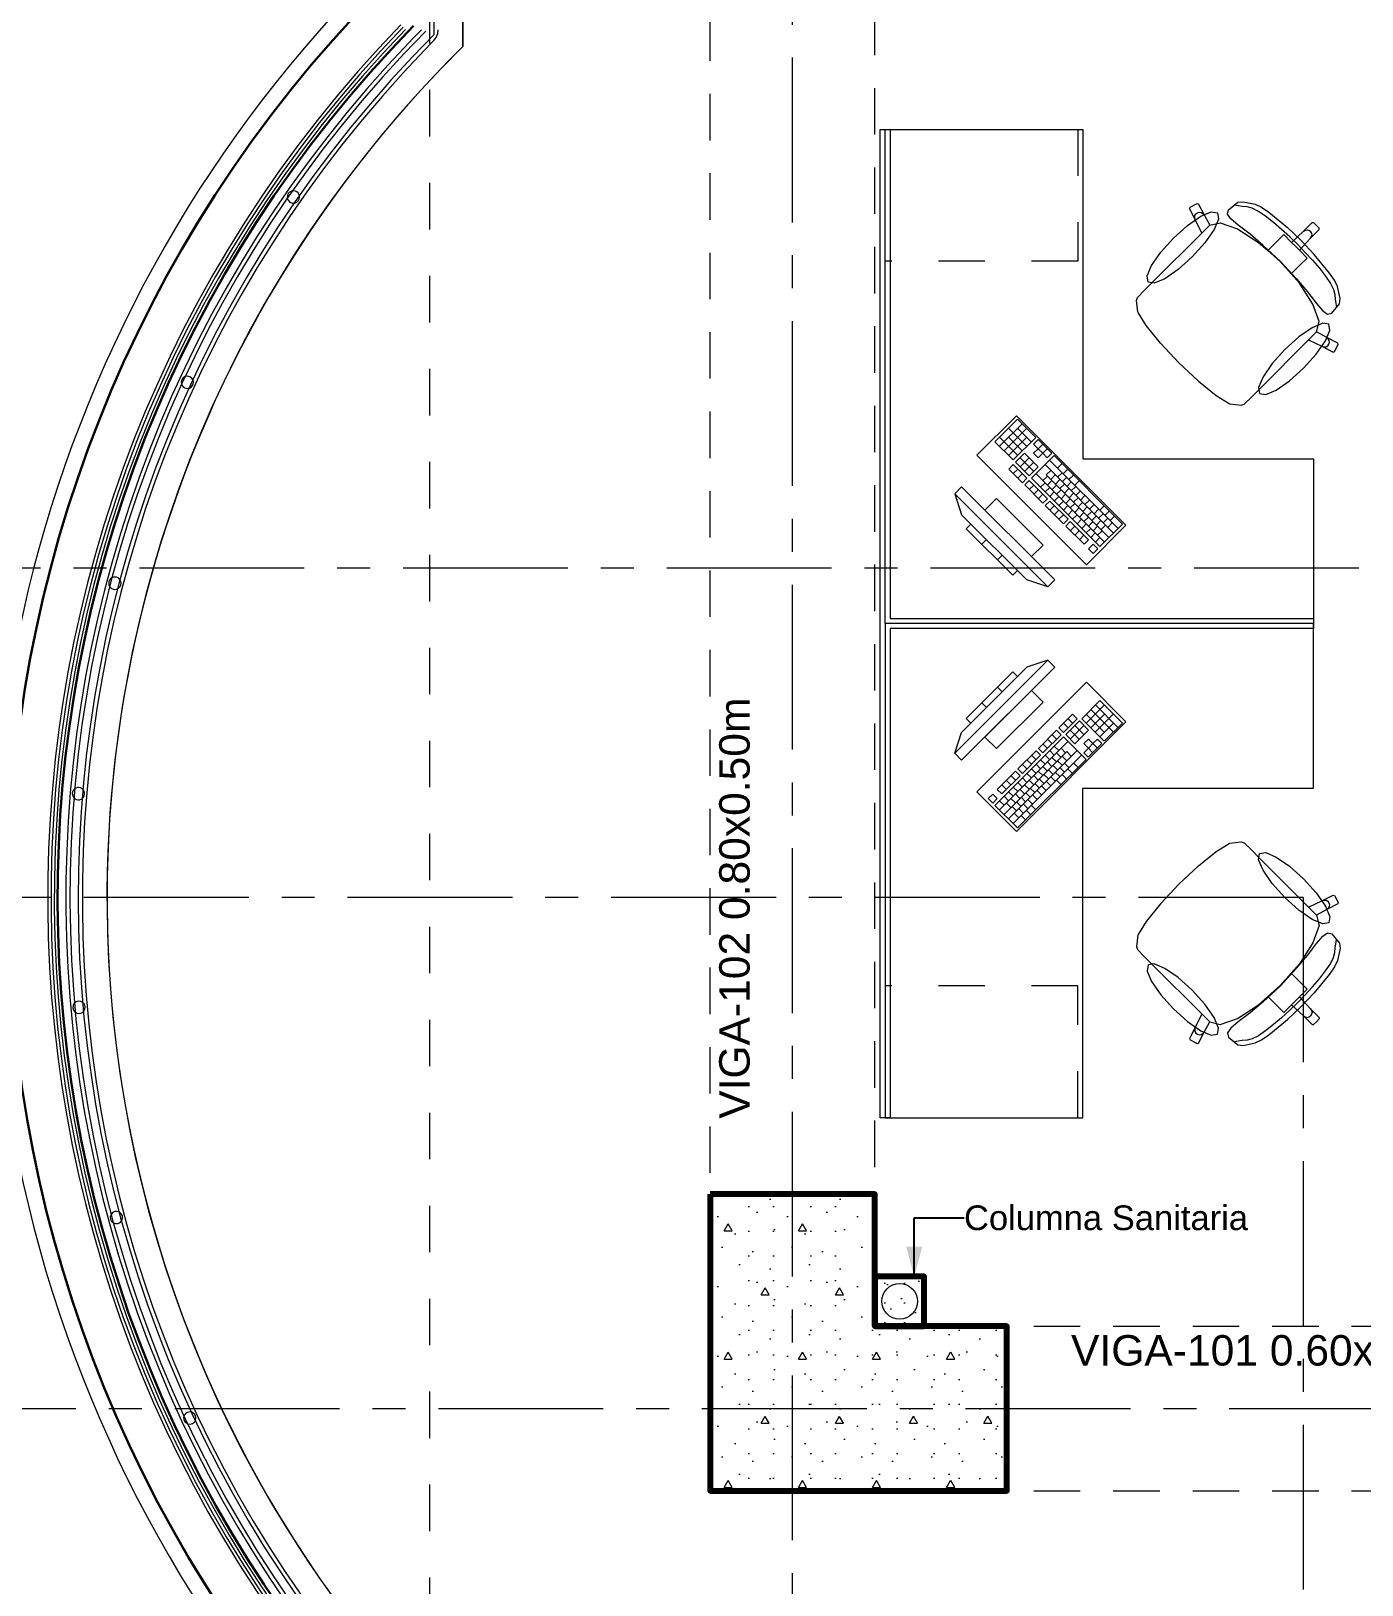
# Model space of a CAD drawing. Header units: inches. Extents: x -38 to 5698, y -33 to 92.
# Drawn here: x 284.51 to 288.548, y 6.914 to 11.631 of the extents above; entities that cross this region are included whole.
import ezdxf

# ---------------------------------------------------------------- set-up
doc = ezdxf.new("R2010")
doc.units = ezdxf.units.IN
doc.header["$MEASUREMENT"] = 0
for name, pattern in [('Hidden Line', [0.195611, 0.141111, -0.0545]), ('Punto & Raya', [0.65, 0.5, -0.075, 0, -0.075]), ('Rayas', [0.282222, 0.141111, -0.141111])]:
    doc.linetypes.add(name, pattern=pattern)
for name, color, linetype in [('02 _ ARQ _ ALB _ Ejes Generales', 7, 'Continuous'), ('02 _ ARQ _ ZON _ Espacio.3D', 7, 'Continuous'), ('08 _ STR _ EXT _ 06 Columnas', 7, 'Continuous'), ('08 _ STR _ EXT _ 07 Losa Aligerada', 7, 'Continuous'), ('08 _ STR _ EXT _ 09 Vigas', 7, 'Continuous'), ('Dibujo 2D - General', 7, 'Continuous'), ('Estructura - 04 MURO', 253, 'Continuous'), ('Estructura - Carga', 7, 'Continuous'), ('Interior - Escaleras & Barandillas', 7, 'Continuous'), ('Interior - Mobiliario', 7, 'Continuous'), ('Marcador - Secciones', 251, 'Continuous'), ('MEP - HVAC', 7, 'Continuous'), ('Notas - Etiquetas', 251, 'Continuous')]:
    doc.layers.add(name, color=color, linetype=linetype)
doc.styles.add('Estilo_Generado_4', font='swisse.ttf')
doc.dimstyles.new('Estilo_Generado__8', dxfattribs={"dimtxt": 0.18, "dimasz": 0.0912, "dimexe": 0.18, "dimexo": 0.0625, "dimgap": 0, "dimtad": 0, "dimtih": 1, "dimtoh": 1, "dimdec": 4, "dimzin": 0, "dimdsep": 46, "dimcen": 0.09, "dimadec": 0, "dimazin": 0, "dimtfac": 1, "dimtdec": 4, "dimtmove": 0, "dimatfit": 3, "dimldrblk": 'ARROWHEAD_5', "dimfxl": 1, "dimtolj": 1, "dimtzin": 0, "dimarcsym": 0})

# ---------------------------------------------------------------- blocks, each defined once
blk = doc.blocks.new('ARROWHEAD_5')
at = {"linetype": 'Continuous', "lineweight": 0}
blk.add_hatch(color=0, dxfattribs=at).paths.add_polyline_path([(-1, 0.2679), (0, 0), (-1, -0.2679)])
at = {"color": 0, "linetype": 'Continuous', "lineweight": 0}
blk.add_line((0, 0), (-1, 0), dxfattribs=at)

msp = doc.modelspace()

# ---------------------------------------------------------------- hatches: boundary and pattern name
at = {"layer": '08 _ STR _ EXT _ 06 Columnas', "linetype": 'Continuous', "lineweight": 9}
h = msp.add_hatch(dxfattribs=at)
h.set_pattern_fill('HORMIGÓN_EN_MASA_0002', style=0, pattern_type=2)
h.set_pattern_definition([(0, (277.50004, 6e-09), (0, 0.389711), [0.024375, -0.200625]), (0, (277.61254, 0.19486), (0, 0.389711), [0.024375, -0.200625]), (60, (277.50004, 6e-09), (-0.3375, 0.194856), [0.024375, -0.200625]), (60, (277.72504, 6e-09), (-0.3375, 0.194856), [0.024375, -0.200625]), (120, (277.5244, 6e-09), (0.3375, 0.194856), [0.024375, -0.200625]), (120, (277.7494, 6e-09), (0.3375, 0.194856), [0.024375, -0.200625]), (0, (277.50004, 0.0375), (0, 0.075), [0, -0.075, 0, -0.1125]), (45, (277.53754, 0.0375), (-0.053033, 0.053033), [0, -0.05625, 0, -0.09375])])
h.paths.add_polyline_path([(286.57, 8.1), (286.57, 7.2), (287.47, 7.2), (287.47, 7.7), (287.07, 7.7), (287.07, 8.1)])
at = {"layer": 'Estructura - Carga', "linetype": 'Continuous', "lineweight": 13}
h = msp.add_hatch(dxfattribs=at)
h.set_pattern_fill('HORMIGÓN_ARMADO_0002', color=251, style=0, pattern_type=2)
h.set_pattern_definition([(0, (277.50004, 6e-09), (0, 0.311769), [0.03, -0.15]), (0, (277.59004, 0.1559), (0, 0.311769), [0.03, -0.15]), (60, (277.50004, 6e-09), (-0.27, 0.1558846), [0.03, -0.15]), (60, (277.68004, 6e-09), (-0.27, 0.1558846), [0.03, -0.15]), (120, (277.53004, 6e-09), (0.27, 0.1558846), [0.03, -0.15]), (120, (277.71004, 6e-09), (0.27, 0.1558846), [0.03, -0.15]), (0, (277.50004, 0.03), (0, 0.06), [0, -0.06, 0, -0.09]), (45, (277.53004, 0.03), (-0.0424264, 0.0424264), [0, -0.045, 0, -0.075])])
h.paths.add_polyline_path([(287.07, 7.7), (287.22, 7.7), (287.22, 7.85), (287.07, 7.85)])

# ---------------------------------------------------------------- linework, layer by layer
at = {"layer": '02 _ ARQ _ ALB _ Ejes Generales', "color": 252, "linetype": 'Punto & Raya', "lineweight": 13}
for p, q in [((286.82, 3.05), (286.82, 44.9)), ((283.3454, 7.45), (332.07, 7.45))]:
    msp.add_line(p, q, dxfattribs=at)
at = {"layer": '02 _ ARQ _ ZON _ Espacio.3D', "color": 254, "linetype": 'Continuous', "lineweight": 0, "flags": 128}
msp.add_lwpolyline([(285.82, 11.584, 1.006545), (290.9535, 6.4505), (297.3949, 6.4505), (297.3958, 7.7), (297.6258, 7.7), (297.6258, 6.4505), (302.4195, 6.4505), (302.4195, 7.7), (302.995, 7.7), (302.995, 17.35), (301.67, 17.35), (301.67, 16.9001), (301.07, 16.9), (301.07, 16.2999), (300.57, 16.2998), (300.57, 17.35), (297.52, 17.35), (297.52, 26.5963), (285.82, 26.5963), (285.82, 22.7663), (287.07, 22.7663), (287.07, 22.4977), (285.82, 22.4977)], format="xyb", close=True, dxfattribs=at)
at = {"layer": '08 _ STR _ EXT _ 06 Columnas', "color": 7, "linetype": 'Continuous', "lineweight": 80, "flags": 128}
msp.add_lwpolyline([(286.57, 8.1), (286.57, 7.2), (287.47, 7.2), (287.47, 7.7), (287.07, 7.7), (287.07, 8.1)], close=True, dxfattribs=at)
at = {"layer": '08 _ STR _ EXT _ 07 Losa Aligerada', "color": 7, "linetype": 'Continuous', "lineweight": 18, "flags": 128}
msp.add_lwpolyline([(300.87, 41.4352), (299.92, 41.4352), (299.92, 42.9), (294.72, 42.9), (294.72, 41.4352), (293.7699, 41.4352), (293.7699, 39.9), (288.7701, 39.9), (288.7701, 41.1), (285.3701, 41.1), (285.3701, 37.7), (286.57, 37.7), (286.57, 33.9), (285.67, 33.9), (285.67, 21.2663), (285.72, 21.2663), (285.72, 11.97, 1.049431), (291.2937, 6.3), (302.1003, 6.3)], format="xyb", dxfattribs=at)
at = {"layer": '08 _ STR _ EXT _ 07 Losa Aligerada', "color": 7, "linetype": 'Rayas', "lineweight": 18, "flags": 128}
msp.add_lwpolyline([(283.7702, 20.4887), (283.7702, 4.4), (295.2587, 4.4), (295.2587, 4.6), (294.9122, 4.6), (294.9122, 6.35), (285.72, 6.35), (285.72, 20.0845), (283.9702, 20.0845), (283.9702, 20.4887)], close=True, dxfattribs=at)
at = {"layer": '08 _ STR _ EXT _ 09 Vigas', "color": 251, "linetype": 'Hidden Line', "lineweight": 13}
for p, q in [((286.57, 7.2), (286.57, 17.4)), ((287.07, 7.7), (287.07, 16.9)), ((287.07, 7.7), (293.57, 7.7)), ((287.07, 7.2), (286.57, 7.2)), ((287.07, 7.2), (329.07, 7.2))]:
    msp.add_line(p, q, dxfattribs=at)
at = {"layer": 'Dibujo 2D - General', "color": 7, "linetype": 'Punto & Raya', "lineweight": 13}
for points in [[(288.37, 9.0005), (284.083, 9.0005)], [(288.37, 9.0005), (288.37, 4.5898)]]:
    msp.add_lwpolyline(points, dxfattribs=at)
at = {"layer": 'Estructura - 04 MURO', "color": 7, "linetype": 'Continuous', "lineweight": 13, "flags": 128}
msp.add_lwpolyline([(285.82, 11.584), (285.82, 11.7908)], dxfattribs=at)
at = {"layer": 'Estructura - 04 MURO', "color": 7, "linetype": 'Continuous', "lineweight": 13}
for radius, start, end in [(3.78, 135.5846, 314.4045), (3.63, 134.6262, 311.932)]:
    msp.add_arc((288.37, 9.0005), radius, start, end, dxfattribs=at)
at = {"layer": 'Estructura - Carga', "color": 7, "linetype": 'Continuous', "lineweight": 80, "flags": 128}
msp.add_lwpolyline([(287.07, 7.7), (287.22, 7.7), (287.22, 7.85), (287.07, 7.85)], close=True, dxfattribs=at)
at = {"layer": 'Estructura - Carga', "color": 7, "linetype": 'Continuous', "lineweight": 30}
for radius in [3.93, 3.78]:
    msp.add_arc((288.37, 9.0005), radius, 135.5829, 314.4197, dxfattribs=at)
at = {"layer": 'Estructura - Carga', "color": 7, "linetype": 'Continuous', "lineweight": 13}
for radius in [3.81, 3.8, 3.79]:
    msp.add_arc((288.37, 9.0005), radius, 135.9588, 314.0437, dxfattribs=at)
at = {"layer": 'Interior - Escaleras & Barandillas', "color": 161, "linetype": 'Continuous', "lineweight": 13}
for p, q in [((285.7325, 11.6203), (285.7325, 33.8375)), ((285.7325, 11.6203), (285.7325, 33.8375)), ((285.7325, 11.6203), (285.7325, 33.8375)), ((285.6671, 11.6071), (285.6568, 11.5964)), ((285.6878, 11.6283), (285.6671, 11.6071)), ((285.6671, 11.6071), (285.6671, 11.6071)), ((285.6939, 11.6345), (285.6878, 11.6283)), ((285.7319, 11.6019), (285.7387, 11.6109)), ((285.7387, 11.6109), (285.7436, 11.6228)), ((285.7436, 11.6228), (285.745, 11.634)), ((285.6568, 11.5964), (285.6568, 11.5964)), ((285.703, 11.5723), (285.7031, 11.5723)), ((285.7031, 11.5723), (285.7236, 11.5934)), ((285.7236, 11.5934), (285.7319, 11.6019))]:
    msp.add_line(p, q, dxfattribs=at)
at = {"layer": 'Interior - Escaleras & Barandillas', "color": 161, "linetype": 'Continuous', "lineweight": 13, "flags": 128}
for points in [[(285.321, 11.1164, 1), (285.2902, 11.1378, 1)], [(285.0007, 10.5566, 1), (284.9667, 10.5723, 1)], [(284.7822, 9.9497, 1), (284.746, 9.9593, 1)], [(284.672, 9.3142, 1), (284.6347, 9.3174, 1)], [(284.6736, 8.6693, 1), (284.6362, 8.6659, 1)], [(284.7867, 8.0343, 1), (284.7505, 8.0245, 1)], [(285.0081, 7.4285, 1), (284.9742, 7.4126, 1)]]:
    msp.add_lwpolyline(points, format="xyb", close=True, dxfattribs=at)
at = {"layer": 'Interior - Escaleras & Barandillas', "color": 161, "linetype": 'Continuous', "lineweight": 13}
for radius, start, end in [(3.7425, 135.3507, 225.0006), (3.7425, 135.3507, 225.0006), (3.7425, 135.3507, 225.0006), (3.7175, 135.1927, 225.001), (3.7175, 135.1927, 225.001), (3.7175, 135.1927, 225.001), (3.755, 136.2654, 224.8101), (3.705, 136.0412, 225)]:
    msp.add_arc((288.37, 9.0005), radius, start, end, dxfattribs=at)
at = {"layer": 'Interior - Mobiliario', "color": 175, "linetype": 'Continuous', "lineweight": 13}
for p, q in [((287.086, 11.3323), (287.116, 11.3323)), ((287.086, 9.8473), (287.086, 11.3323)), ((287.116, 11.3323), (287.116, 9.8473)), ((288.0251, 11.0921), (288.0264, 11.0961)), ((288.0421, 11.059), (288.0251, 11.0921)), ((288.0264, 11.0961), (288.0478, 11.1069)), ((288.0478, 11.1069), (288.0519, 11.1056)), ((288.0519, 11.1056), (288.0688, 11.0725)), ((288.1398, 11.0747), (288.1432, 11.0876)), ((288.1432, 11.0876), (288.1711, 11.1108)), ((288.1658, 11.1011), (288.1613, 11.1019)), ((288.1738, 11.1003), (288.1658, 11.1011)), ((288.1711, 11.1108), (288.1878, 11.1126)), ((288.1846, 11.0983), (288.1738, 11.1003)), ((288.2, 11.0972), (288.1846, 11.0983)), ((288.1878, 11.1126), (288.224, 11.1049)), ((288.2147, 11.0933), (288.2, 11.0972)), ((288.2336, 11.0833), (288.2147, 11.0933)), ((288.224, 11.1049), (288.2432, 11.0959)), ((288.2432, 11.0959), (288.2649, 11.081)), ((288.0405, 11.0646), (288.0412, 11.0704)), ((288.0421, 11.059), (288.0405, 11.0646)), ((288.0412, 11.0704), (288.044, 11.0755)), ((288.0617, 11.0172), (288.0421, 11.059)), ((288.044, 11.0755), (288.0486, 11.0792)), ((288.0486, 11.0792), (288.0542, 11.0807)), ((288.0542, 11.0807), (288.06, 11.08)), ((288.06, 11.08), (288.0652, 11.0771)), ((288.0859, 11.0414), (288.0617, 11.0172)), ((288.0652, 11.0771), (288.0688, 11.0725)), ((288.0688, 11.0725), (288.0861, 11.0415)), ((288.0859, 11.0414), (288.0861, 11.0415)), ((288.0861, 11.0415), (288.1181, 11.0489)), ((288.1181, 11.0489), (288.1701, 11.0306)), ((288.1498, 11.0603), (288.1398, 11.0747)), ((288.1721, 11.0417), (288.1498, 11.0603)), ((288.2083, 11.0138), (288.1721, 11.0417)), ((288.2554, 11.0684), (288.2336, 11.0833)), ((288.2792, 11.0499), (288.2554, 11.0684)), ((288.2649, 11.081), (288.3216, 11.0342)), ((288.304, 11.0287), (288.2792, 11.0499)), ((288.3707, 11.0233), (288.3968, 11.0494)), ((288.3968, 11.0494), (288.4011, 11.0494)), ((288.4011, 11.0494), (288.4096, 11.0409)), ((288.4181, 11.0323), (288.4096, 11.0409)), ((287.9138, 10.8693), (288.0617, 11.0172)), ((288.1701, 11.0306), (288.2339, 10.9892)), ((288.2476, 10.9811), (288.2083, 11.0138)), ((288.262, 10.9645), (288.2894, 10.9918)), ((288.2894, 10.9918), (288.3106, 11.013)), ((288.3286, 11.0061), (288.304, 11.0287)), ((288.3106, 11.013), (288.3342, 10.9893)), ((288.3216, 11.0342), (288.3638, 10.9951)), ((288.3521, 10.9833), (288.3286, 11.0061)), ((288.3342, 10.9893), (288.3707, 11.0233)), ((288.3581, 10.9655), (288.3921, 11.002)), ((288.4029, 10.9529), (288.3638, 10.9951)), ((288.3707, 11.0233), (288.3756, 11.0266)), ((288.3756, 11.0266), (288.3813, 11.0277)), ((288.3813, 11.0277), (288.3871, 11.0265)), ((288.3871, 11.0265), (288.392, 11.0232)), ((288.3952, 11.0183), (288.392, 11.0232)), ((288.3921, 11.002), (288.4182, 11.0281)), ((288.3921, 11.002), (288.3953, 11.0068)), ((288.3964, 11.0126), (288.3952, 11.0183)), ((288.3953, 11.0068), (288.3964, 11.0126)), ((288.4182, 11.0281), (288.4181, 11.0323)), ((288.2339, 10.9892), (288.262, 10.9645)), ((288.3003, 10.9316), (288.2476, 10.9811)), ((288.262, 10.9645), (288.2999, 10.9311)), ((288.3342, 10.9893), (288.3461, 10.9774)), ((288.3581, 10.9655), (288.3461, 10.9774)), ((288.3521, 10.9833), (288.3749, 10.9599)), ((288.3817, 10.9418), (288.3581, 10.9655)), ((288.3749, 10.9599), (288.3974, 10.9352)), ((288.4497, 10.8962), (288.4029, 10.9529)), ((288.3332, 10.8933), (288.2999, 10.9311)), ((288.3003, 10.9316), (288.3498, 10.8788)), ((288.3332, 10.8933), (288.3606, 10.9207)), ((288.3606, 10.9207), (288.3817, 10.9418)), ((288.3974, 10.9352), (288.4186, 10.9105)), ((288.4186, 10.9105), (288.4372, 10.8867)), ((288.4646, 10.8745), (288.4497, 10.8962)), ((287.8883, 10.8438), (287.9138, 10.8693)), ((288.358, 10.8652), (288.3332, 10.8933)), ((288.3498, 10.8788), (288.3825, 10.8395)), ((288.3993, 10.8013), (288.358, 10.8652)), ((288.4372, 10.8867), (288.452, 10.8648)), ((288.452, 10.8648), (288.462, 10.846)), ((288.4736, 10.8552), (288.4646, 10.8745)), ((288.4814, 10.8191), (288.4736, 10.8552)), ((287.8635, 10.8126), (287.8664, 10.8219)), ((287.8675, 10.7787), (287.8635, 10.8126)), ((287.8664, 10.8219), (287.8883, 10.8438)), ((288.3825, 10.8395), (288.4104, 10.8034)), ((288.4177, 10.7494), (288.3993, 10.8013)), ((288.4104, 10.8034), (288.4291, 10.7811)), ((288.4563, 10.7745), (288.4795, 10.8023)), ((288.462, 10.846), (288.4659, 10.8313)), ((288.4659, 10.8313), (288.467, 10.8159)), ((288.467, 10.8159), (288.4691, 10.8051)), ((288.4691, 10.8051), (288.4699, 10.7971)), ((288.4795, 10.8023), (288.4814, 10.8191)), ((287.8684, 10.7765), (287.8675, 10.7787)), ((287.8933, 10.7365), (287.8684, 10.7765)), ((288.4291, 10.7811), (288.4434, 10.7711)), ((288.4434, 10.7711), (288.4563, 10.7745)), ((288.4699, 10.7971), (288.4707, 10.7925)), ((287.9369, 10.6828), (287.8933, 10.7365)), ((288.4102, 10.7172), (288.3859, 10.693)), ((288.4102, 10.7174), (288.4177, 10.7494)), ((288.4102, 10.7172), (288.4102, 10.7174)), ((288.4412, 10.7001), (288.4102, 10.7174)), ((287.9376, 10.682), (287.9369, 10.6828)), ((287.9924, 10.6237), (287.9376, 10.682)), ((288.2381, 10.5451), (288.3859, 10.693)), ((288.3859, 10.693), (288.4277, 10.6734)), ((288.4277, 10.6734), (288.4333, 10.6718)), ((288.4277, 10.6734), (288.4608, 10.6564)), ((288.4333, 10.6718), (288.4392, 10.6724)), ((288.4392, 10.6724), (288.4443, 10.6753)), ((288.4458, 10.6965), (288.4412, 10.7001)), ((288.4743, 10.6831), (288.4412, 10.7001)), ((288.4443, 10.6753), (288.4479, 10.6799)), ((288.4487, 10.6913), (288.4458, 10.6965)), ((288.4479, 10.6799), (288.4494, 10.6855)), ((288.4494, 10.6855), (288.4487, 10.6913)), ((288.4648, 10.6577), (288.4757, 10.6791)), ((288.4757, 10.6791), (288.4743, 10.6831)), ((287.9924, 10.6237), (288.0507, 10.5688)), ((288.4608, 10.6564), (288.4648, 10.6577)), ((288.0507, 10.5688), (288.0516, 10.5682)), ((288.0516, 10.5682), (288.1052, 10.5246)), ((288.1052, 10.5246), (288.1453, 10.4997)), ((288.1906, 10.4977), (288.2126, 10.5196)), ((288.2126, 10.5196), (288.2381, 10.5451)), ((288.1453, 10.4997), (288.1474, 10.4988)), ((288.1474, 10.4988), (288.1813, 10.4948)), ((288.1813, 10.4948), (288.1906, 10.4977)), ((287.503, 10.4527), (287.4344, 10.3842)), ((287.5168, 10.4389), (287.4482, 10.3703)), ((287.5307, 10.425), (287.4621, 10.3565)), ((287.5309, 10.3699), (287.4755, 10.4253)), ((287.5584, 10.3973), (287.503, 10.4527)), ((287.5446, 10.3836), (287.5031, 10.4252)), ((287.4344, 10.3842), (287.4898, 10.3288)), ((287.5035, 10.3425), (287.4481, 10.3979)), ((287.5172, 10.3562), (287.4757, 10.3977)), ((287.5308, 10.3975), (287.4759, 10.3426)), ((287.4898, 10.3288), (287.5584, 10.3973)), ((287.5653, 10.3904), (287.5516, 10.3767)), ((287.5516, 10.3767), (287.5654, 10.3629)), ((287.6068, 10.3489), (287.5653, 10.3904)), ((287.5791, 10.3766), (287.5654, 10.3629)), ((287.5241, 10.3493), (287.4967, 10.3219)), ((287.552, 10.294), (287.5104, 10.3356)), ((287.538, 10.3354), (287.5106, 10.308)), ((287.5657, 10.3077), (287.5241, 10.3493)), ((287.6137, 10.342), (287.5452, 10.2734)), ((287.5654, 10.3629), (287.5517, 10.3491)), ((287.5517, 10.3491), (287.5655, 10.3353)), ((287.5793, 10.349), (287.5654, 10.3629)), ((287.5655, 10.3353), (287.5793, 10.349)), ((287.593, 10.3627), (287.5793, 10.349)), ((287.5793, 10.349), (287.5931, 10.3352)), ((287.5931, 10.3352), (287.6068, 10.3489)), ((287.8215, 10.1342), (287.6137, 10.342)), ((287.4899, 10.315), (287.4761, 10.3013)), ((287.4761, 10.3013), (287.5177, 10.2597)), ((287.5314, 10.2735), (287.4899, 10.315)), ((287.5037, 10.3011), (287.49, 10.2874)), ((287.4967, 10.3219), (287.5383, 10.2803)), ((287.5176, 10.2873), (287.5038, 10.2736)), ((287.5518, 10.3216), (287.5244, 10.2942)), ((287.5383, 10.2803), (287.5657, 10.3077)), ((287.7666, 10.0794), (287.5589, 10.2871)), ((287.794, 10.1068), (287.5863, 10.3145)), ((287.6036, 10.2972), (287.5899, 10.2835)), ((287.7803, 10.0931), (287.5899, 10.2835)), ((287.8077, 10.1205), (287.6, 10.3282)), ((287.6175, 10.2834), (287.6038, 10.2697)), ((287.638, 10.3177), (287.6243, 10.304)), ((287.6381, 10.2902), (287.6244, 10.2764)), ((287.6553, 10.3004), (287.6416, 10.2867)), ((287.6726, 10.2831), (287.6589, 10.2694)), ((287.3333, 10.2474), (287.3121, 10.2262)), ((287.6161, 9.9646), (287.3333, 10.2474)), ((287.5177, 10.2597), (287.5314, 10.2735)), ((287.5383, 10.2665), (287.5246, 10.2528)), ((287.5246, 10.2528), (287.58, 10.1974)), ((287.5937, 10.2111), (287.5383, 10.2665)), ((287.5522, 10.2527), (287.5385, 10.239)), ((287.5452, 10.2734), (287.7529, 10.0657)), ((287.566, 10.2388), (287.5523, 10.2251)), ((287.5866, 10.2594), (287.5729, 10.2457)), ((287.5934, 10.28), (287.5797, 10.2663)), ((287.6004, 10.2456), (287.5867, 10.2318)), ((287.6072, 10.2662), (287.5935, 10.2525)), ((287.6211, 10.2523), (287.6074, 10.2386)), ((287.6313, 10.2695), (287.6176, 10.2558)), ((287.6349, 10.2385), (287.6212, 10.2248)), ((287.6452, 10.2557), (287.6315, 10.242)), ((287.652, 10.2763), (287.6382, 10.2626)), ((287.659, 10.2418), (287.6453, 10.2281)), ((287.6658, 10.2625), (287.6521, 10.2487)), ((287.6797, 10.2486), (287.6659, 10.2349)), ((287.6899, 10.2658), (287.6762, 10.2521)), ((287.3121, 10.2262), (287.5949, 9.9434)), ((287.3121, 10.2262), (287.3333, 10.1626)), ((287.4394, 10.2121), (287.404, 10.1767)), ((287.5808, 10.0706), (287.4394, 10.2121)), ((287.5799, 10.225), (287.5662, 10.2113)), ((287.58, 10.1974), (287.5937, 10.2111)), ((287.6006, 10.2042), (287.5869, 10.1905)), ((287.5869, 10.1905), (287.6423, 10.1351)), ((287.6143, 10.2317), (287.6006, 10.218)), ((287.656, 10.1488), (287.6006, 10.2042)), ((287.6145, 10.1904), (287.6008, 10.1767)), ((287.6281, 10.2179), (287.6144, 10.2041)), ((287.642, 10.204), (287.6283, 10.1903)), ((287.6488, 10.2247), (287.6351, 10.2109)), ((287.6558, 10.1902), (287.6421, 10.1765)), ((287.6626, 10.2108), (287.6489, 10.1971)), ((287.6729, 10.228), (287.6592, 10.2143)), ((287.6765, 10.197), (287.6627, 10.1832)), ((287.6867, 10.2141), (287.673, 10.2004)), ((287.6935, 10.2348), (287.6798, 10.2211)), ((287.7006, 10.2003), (287.6868, 10.1866)), ((287.7074, 10.2209), (287.6936, 10.2072)), ((287.7212, 10.2071), (287.7075, 10.1934)), ((287.735, 10.1932), (287.7213, 10.1795)), ((287.7661, 10.1896), (287.7524, 10.1759)), ((287.5313, 9.9646), (287.3333, 10.1626)), ((287.404, 10.1767), (287.5454, 10.0353)), ((287.6283, 10.1765), (287.6146, 10.1628)), ((287.6422, 10.1627), (287.6285, 10.149)), ((287.6423, 10.1351), (287.656, 10.1488)), ((287.6629, 10.1419), (287.6492, 10.1282)), ((287.6697, 10.1763), (287.656, 10.1626)), ((287.7183, 10.0865), (287.6629, 10.1419)), ((287.6835, 10.1625), (287.6698, 10.1488)), ((287.6903, 10.1831), (287.6766, 10.1694)), ((287.6974, 10.1486), (287.6837, 10.1349)), ((287.7042, 10.1693), (287.6904, 10.1555)), ((287.7144, 10.1864), (287.7007, 10.1727)), ((287.718, 10.1554), (287.7043, 10.1417)), ((287.7283, 10.1726), (287.7145, 10.1589)), ((287.7319, 10.1416), (287.7181, 10.1279)), ((287.7421, 10.1587), (287.7284, 10.145)), ((287.7489, 10.1794), (287.7352, 10.1657)), ((287.756, 10.1449), (287.7422, 10.1312)), ((287.7627, 10.1655), (287.749, 10.1518)), ((287.7766, 10.1517), (287.7629, 10.138)), ((287.7816, 10.1741), (287.7679, 10.1603)), ((287.7972, 10.1585), (287.7835, 10.1448)), ((287.3616, 10.1343), (287.3474, 10.1201)), ((287.3474, 10.1201), (287.4889, 9.9787)), ((287.503, 9.9929), (287.3616, 10.1343)), ((287.6492, 10.1282), (287.7046, 10.0728)), ((287.6768, 10.1281), (287.6631, 10.1143)), ((287.6906, 10.1142), (287.6769, 10.1005)), ((287.7045, 10.1004), (287.6908, 10.0866)), ((287.7112, 10.1348), (287.6975, 10.1211)), ((287.7251, 10.1209), (287.7113, 10.1072)), ((287.7389, 10.1071), (287.7252, 10.0934)), ((287.7457, 10.1277), (287.732, 10.114)), ((287.7595, 10.1139), (287.7458, 10.1002)), ((287.7529, 10.0657), (287.8215, 10.1342)), ((287.7698, 10.131), (287.7561, 10.1173)), ((287.7904, 10.1378), (287.7767, 10.1241)), ((287.4087, 10.0871), (287.3946, 10.073)), ((287.5454, 10.0353), (287.5808, 10.0706)), ((287.7046, 10.0728), (287.7183, 10.0865)), ((287.7322, 10.0727), (287.7185, 10.0589)), ((287.7185, 10.0589), (287.7323, 10.0451)), ((287.746, 10.0588), (287.7322, 10.0727)), ((287.7323, 10.0451), (287.746, 10.0588)), ((287.7528, 10.0932), (287.739, 10.0795)), ((287.4559, 10.04), (287.4417, 10.0259)), ((287.4889, 9.9787), (287.503, 9.9929)), ((287.5949, 9.9434), (287.5313, 9.9646)), ((287.5949, 9.9434), (287.6161, 9.9646)), ((287.086, 9.8173), (287.086, 9.8473)), ((287.086, 8.3323), (287.086, 9.8173)), ((287.116, 9.8473), (288.401, 9.8473)), ((287.116, 9.8173), (287.116, 8.3323)), ((288.401, 9.8173), (287.116, 9.8173)), ((288.401, 9.8473), (288.401, 9.8173)), ((287.5949, 9.7212), (287.3121, 9.4383)), ((287.5949, 9.7212), (287.5313, 9.7)), ((287.6161, 9.7), (287.5949, 9.7212)), ((287.3333, 9.4171), (287.6161, 9.7)), ((287.3333, 9.502), (287.5313, 9.7)), ((287.4889, 9.6858), (287.3474, 9.5444)), ((287.3616, 9.5303), (287.503, 9.6717)), ((287.503, 9.6717), (287.4889, 9.6858)), ((287.5454, 9.6293), (287.404, 9.4878)), ((287.4559, 9.6245), (287.4417, 9.6387)), ((287.5808, 9.5939), (287.5454, 9.6293)), ((287.4087, 9.5774), (287.3946, 9.5915)), ((287.4394, 9.4525), (287.5808, 9.5939)), ((287.7529, 9.5989), (287.6975, 9.5435)), ((287.7112, 9.5298), (287.7666, 9.5852)), ((287.8076, 9.5165), (287.739, 9.585)), ((287.8215, 9.5303), (287.7529, 9.5989)), ((287.3474, 9.5444), (287.3616, 9.5303)), ((287.67, 9.5571), (287.6285, 9.5156)), ((287.6422, 9.5019), (287.6837, 9.5434)), ((287.656, 9.5157), (287.6423, 9.5294)), ((287.6906, 9.5366), (287.649, 9.495)), ((287.6699, 9.5296), (287.6562, 9.5433)), ((287.6837, 9.5434), (287.67, 9.5571)), ((287.718, 9.5091), (287.6906, 9.5366)), ((287.6975, 9.5435), (287.7661, 9.4749)), ((287.7662, 9.5025), (287.7113, 9.5573)), ((287.7249, 9.5161), (287.7665, 9.5576)), ((287.7938, 9.5026), (287.7252, 9.5712)), ((287.7386, 9.5023), (287.794, 9.5577)), ((287.7524, 9.4886), (287.7939, 9.5302)), ((287.7661, 9.4749), (287.8215, 9.5303)), ((287.3121, 9.4383), (287.3333, 9.502)), ((287.404, 9.4878), (287.4394, 9.4525)), ((287.6421, 9.4881), (287.4344, 9.2804)), ((287.6215, 9.5087), (287.5662, 9.4533)), ((287.5799, 9.4396), (287.6353, 9.4949)), ((287.6076, 9.4672), (287.5938, 9.481)), ((287.6214, 9.4811), (287.6077, 9.4948)), ((287.6353, 9.4949), (287.6215, 9.5087)), ((287.6285, 9.5156), (287.6422, 9.5019)), ((287.7107, 9.4195), (287.6421, 9.4881)), ((287.649, 9.495), (287.6765, 9.4676)), ((287.6627, 9.4813), (287.7043, 9.5228)), ((287.6903, 9.4814), (287.6629, 9.5089)), ((287.6765, 9.4676), (287.718, 9.5091)), ((287.7042, 9.4953), (287.6767, 9.5227)), ((287.7179, 9.4816), (287.704, 9.4677)), ((287.7316, 9.4679), (287.7179, 9.4816)), ((287.7454, 9.4817), (287.7316, 9.4679)), ((287.7591, 9.468), (287.7454, 9.4817)), ((287.3121, 9.4383), (287.3333, 9.4171)), ((287.4481, 9.2667), (287.6558, 9.4744)), ((287.4618, 9.2529), (287.6522, 9.4434)), ((287.4755, 9.2392), (287.6833, 9.4469)), ((287.4893, 9.2255), (287.697, 9.4332)), ((287.5592, 9.4463), (287.5038, 9.391)), ((287.5729, 9.4326), (287.5592, 9.4463)), ((287.5662, 9.4533), (287.5799, 9.4396)), ((287.5937, 9.4534), (287.58, 9.4671)), ((287.6143, 9.4328), (287.6006, 9.4465)), ((287.6281, 9.4467), (287.6144, 9.4604)), ((287.6349, 9.426), (287.6212, 9.4398)), ((287.6488, 9.4399), (287.6351, 9.4536)), ((287.6659, 9.4296), (287.6522, 9.4434)), ((287.7177, 9.454), (287.7039, 9.4402)), ((287.7039, 9.4402), (287.7176, 9.4264)), ((287.704, 9.4677), (287.7177, 9.454)), ((287.7176, 9.4264), (287.7591, 9.468)), ((287.7177, 9.454), (287.7316, 9.4679)), ((287.7315, 9.4403), (287.7177, 9.454)), ((287.7453, 9.4541), (287.7316, 9.4679)), ((287.503, 9.2118), (287.7107, 9.4195)), ((287.5038, 9.391), (287.5176, 9.3772)), ((287.5176, 9.3772), (287.5729, 9.4326)), ((287.5314, 9.3911), (287.5177, 9.4048)), ((287.5452, 9.4049), (287.5315, 9.4186)), ((287.5589, 9.3774), (287.5452, 9.3912)), ((287.5591, 9.4188), (287.5454, 9.4325)), ((287.5727, 9.3913), (287.559, 9.405)), ((287.5866, 9.4051), (287.5729, 9.4189)), ((287.5934, 9.3845), (287.5797, 9.3982)), ((287.6004, 9.419), (287.5867, 9.4327)), ((287.6072, 9.3983), (287.5935, 9.4121)), ((287.6106, 9.3742), (287.5968, 9.388)), ((287.6211, 9.4122), (287.6074, 9.4259)), ((287.6244, 9.3881), (287.6107, 9.4018)), ((287.6382, 9.4019), (287.6245, 9.4157)), ((287.645, 9.3813), (287.6313, 9.395)), ((287.6521, 9.4158), (287.6384, 9.4295)), ((287.6589, 9.3952), (287.6452, 9.4089)), ((287.6691, 9.378), (287.6554, 9.3917)), ((287.6864, 9.3953), (287.6727, 9.409)), ((287.4969, 9.384), (287.4415, 9.3286)), ((287.4552, 9.3149), (287.5106, 9.3703)), ((287.4691, 9.3288), (287.4554, 9.3425)), ((287.4829, 9.3426), (287.4692, 9.3563)), ((287.4968, 9.3565), (287.4831, 9.3702)), ((287.5106, 9.3703), (287.4969, 9.384)), ((287.5174, 9.3359), (287.5036, 9.3496)), ((287.5312, 9.3497), (287.5175, 9.3635)), ((287.538, 9.3291), (287.5243, 9.3428)), ((287.545, 9.3636), (287.5313, 9.3773)), ((287.5518, 9.343), (287.5381, 9.3567)), ((287.5657, 9.3568), (287.552, 9.3705)), ((287.569, 9.3327), (287.5553, 9.3464)), ((287.5795, 9.3707), (287.5658, 9.3844)), ((287.5829, 9.3466), (287.5691, 9.3603)), ((287.5896, 9.3259), (287.5759, 9.3396)), ((287.5967, 9.3604), (287.583, 9.3741)), ((287.6035, 9.3398), (287.5898, 9.3535)), ((287.6173, 9.3536), (287.6036, 9.3673)), ((287.6312, 9.3675), (287.6175, 9.3812)), ((287.6345, 9.3434), (287.6208, 9.3571)), ((287.6518, 9.3607), (287.6381, 9.3744)), ((287.4277, 9.3148), (287.4138, 9.3009)), ((287.4138, 9.3009), (287.4275, 9.2872)), ((287.4275, 9.2872), (287.4414, 9.3011)), ((287.4414, 9.3011), (287.4277, 9.3148)), ((287.4415, 9.3286), (287.4552, 9.3149)), ((287.462, 9.2805), (287.4482, 9.2942)), ((287.4758, 9.2944), (287.4621, 9.3081)), ((287.4897, 9.3082), (287.4759, 9.3219)), ((287.4964, 9.2876), (287.4827, 9.3013)), ((287.5035, 9.3221), (287.4898, 9.3358)), ((287.5103, 9.3014), (287.4966, 9.3151)), ((287.5241, 9.3153), (287.5104, 9.329)), ((287.5275, 9.2912), (287.5138, 9.3049)), ((287.5413, 9.305), (287.5276, 9.3187)), ((287.5481, 9.2844), (287.5344, 9.2981)), ((287.5552, 9.3189), (287.5414, 9.3326)), ((287.562, 9.2982), (287.5482, 9.3119)), ((287.5758, 9.3121), (287.5621, 9.3258)), ((287.4344, 9.2804), (287.503, 9.2118)), ((287.4826, 9.2737), (287.4689, 9.2874)), ((287.4998, 9.2635), (287.4861, 9.2772)), ((287.5066, 9.2428), (287.4928, 9.2565)), ((287.5136, 9.2773), (287.4999, 9.291)), ((287.5204, 9.2567), (287.5067, 9.2704)), ((287.5272, 9.236), (287.5135, 9.2498)), ((287.5343, 9.2705), (287.5205, 9.2842)), ((287.5428, 9.2516), (287.5291, 9.2653)), ((287.5584, 9.2672), (287.5446, 9.2809)), ((288.1052, 9.14), (288.1453, 9.1649)), ((288.1453, 9.1649), (288.1474, 9.1658)), ((288.1474, 9.1658), (288.1813, 9.1698)), ((288.1813, 9.1698), (288.1906, 9.1669)), ((288.1906, 9.1669), (288.2126, 9.1449)), ((288.0516, 9.0964), (288.1052, 9.14)), ((288.2126, 9.1449), (288.2381, 9.1194)), ((288.2381, 9.1194), (288.3859, 8.9716)), ((287.9924, 9.0409), (288.0507, 9.0957)), ((288.0507, 9.0957), (288.0516, 9.0964)), ((287.9924, 9.0409), (287.9376, 8.9825)), ((287.9369, 8.9817), (287.8933, 8.928)), ((287.9376, 8.9825), (287.9369, 8.9817)), ((288.3859, 8.9716), (288.4277, 8.9912)), ((288.4102, 8.9473), (288.3859, 8.9716)), ((288.4412, 8.9644), (288.4102, 8.9471)), ((288.4277, 8.9912), (288.4608, 9.0081)), ((288.4277, 8.9912), (288.4333, 8.9928)), ((288.4333, 8.9928), (288.4392, 8.9921)), ((288.4392, 8.9921), (288.4443, 8.9893)), ((288.4743, 8.9814), (288.4412, 8.9644)), ((288.4458, 8.9681), (288.4412, 8.9644)), ((288.4443, 8.9893), (288.4479, 8.9847)), ((288.4487, 8.9732), (288.4458, 8.9681)), ((288.4479, 8.9847), (288.4494, 8.979)), ((288.4494, 8.979), (288.4487, 8.9732)), ((288.4608, 9.0081), (288.4648, 9.0068)), ((288.4648, 9.0068), (288.4757, 8.9855)), ((288.4757, 8.9855), (288.4743, 8.9814)), ((287.8933, 8.928), (287.8684, 8.888)), ((288.4177, 8.9152), (288.3993, 8.8632)), ((288.4102, 8.9473), (288.4102, 8.9471)), ((288.4102, 8.9471), (288.4177, 8.9152)), ((287.8675, 8.8859), (287.8635, 8.8519)), ((287.8684, 8.888), (287.8675, 8.8859)), ((288.4104, 8.8612), (288.4291, 8.8834)), ((288.4291, 8.8834), (288.4434, 8.8935)), ((288.4434, 8.8935), (288.4563, 8.8901)), ((288.4563, 8.8901), (288.4795, 8.8622)), ((288.4691, 8.8594), (288.4699, 8.8675)), ((288.4699, 8.8675), (288.4707, 8.872)), ((287.8635, 8.8519), (287.8664, 8.8426)), ((287.8664, 8.8426), (287.8883, 8.8207)), ((287.8883, 8.8207), (287.9138, 8.7952)), ((288.3498, 8.7857), (288.3825, 8.825)), ((288.3993, 8.8632), (288.358, 8.7994)), ((288.3825, 8.825), (288.4104, 8.8612)), ((288.462, 8.8185), (288.4659, 8.8333)), ((288.4659, 8.8333), (288.467, 8.8487)), ((288.467, 8.8487), (288.4691, 8.8594)), ((288.4814, 8.8454), (288.4736, 8.8093)), ((288.4795, 8.8622), (288.4814, 8.8454)), ((287.9138, 8.7952), (288.0617, 8.6473)), ((288.3003, 8.7329), (288.3498, 8.7857)), ((288.358, 8.7994), (288.3332, 8.7712)), ((288.4186, 8.754), (288.4372, 8.7779)), ((288.4372, 8.7779), (288.452, 8.7997)), ((288.4646, 8.7901), (288.4497, 8.7684)), ((288.452, 8.7997), (288.462, 8.8185)), ((288.4736, 8.8093), (288.4646, 8.7901)), ((288.3003, 8.7329), (288.2476, 8.6834)), ((288.262, 8.7001), (288.2999, 8.7334)), ((288.3332, 8.7712), (288.2999, 8.7334)), ((288.3332, 8.7712), (288.3606, 8.7439)), ((288.3606, 8.7439), (288.3817, 8.7227)), ((288.3749, 8.7047), (288.3974, 8.7293)), ((288.3974, 8.7293), (288.4186, 8.754)), ((288.4497, 8.7684), (288.4029, 8.7117)), ((288.2476, 8.6834), (288.2083, 8.6507)), ((288.2339, 8.6753), (288.262, 8.7001)), ((288.262, 8.7001), (288.2894, 8.6727)), ((288.3521, 8.6812), (288.3286, 8.6584)), ((288.3342, 8.6752), (288.3461, 8.6871)), ((288.3581, 8.6991), (288.3461, 8.6871)), ((288.3521, 8.6812), (288.3749, 8.7047)), ((288.3817, 8.7227), (288.3581, 8.6991)), ((288.3581, 8.6991), (288.3921, 8.6626)), ((288.4029, 8.7117), (288.3638, 8.6695)), ((288.0617, 8.6473), (288.0421, 8.6056)), ((288.0859, 8.6231), (288.0617, 8.6473)), ((288.1181, 8.6156), (288.1701, 8.6339)), ((288.1701, 8.6339), (288.2339, 8.6753)), ((288.2083, 8.6507), (288.1721, 8.6228)), ((288.304, 8.6358), (288.2792, 8.6147)), ((288.2894, 8.6727), (288.3106, 8.6516)), ((288.3286, 8.6584), (288.304, 8.6358)), ((288.3106, 8.6516), (288.3342, 8.6752)), ((288.3216, 8.6304), (288.3638, 8.6695)), ((288.3342, 8.6752), (288.3707, 8.6412)), ((288.3707, 8.6412), (288.3756, 8.638)), ((288.3707, 8.6412), (288.3968, 8.6151)), ((288.3756, 8.638), (288.3813, 8.6369)), ((288.3813, 8.6369), (288.3871, 8.638)), ((288.3871, 8.638), (288.392, 8.6413)), ((288.3952, 8.6462), (288.392, 8.6413)), ((288.3921, 8.6626), (288.3953, 8.6577)), ((288.3921, 8.6626), (288.4182, 8.6365)), ((288.3964, 8.6519), (288.3952, 8.6462)), ((288.3953, 8.6577), (288.3964, 8.6519)), ((288.4181, 8.6322), (288.4096, 8.6237)), ((288.4182, 8.6365), (288.4181, 8.6322)), ((288.0421, 8.6056), (288.0251, 8.5725)), ((288.0421, 8.6056), (288.0405, 8.5999)), ((288.0405, 8.5999), (288.0412, 8.5941)), ((288.0412, 8.5941), (288.044, 8.589)), ((288.044, 8.589), (288.0486, 8.5854)), ((288.0486, 8.5854), (288.0542, 8.5838)), ((288.0519, 8.5589), (288.0688, 8.592)), ((288.0542, 8.5838), (288.06, 8.5845)), ((288.06, 8.5845), (288.0652, 8.5874)), ((288.0652, 8.5874), (288.0688, 8.592)), ((288.0688, 8.592), (288.0861, 8.6231)), ((288.0859, 8.6231), (288.0861, 8.6231)), ((288.0861, 8.6231), (288.1181, 8.6156)), ((288.1498, 8.6042), (288.1398, 8.5899)), ((288.1398, 8.5899), (288.1432, 8.577)), ((288.1721, 8.6228), (288.1498, 8.6042)), ((288.2554, 8.5961), (288.2336, 8.5812)), ((288.2792, 8.6147), (288.2554, 8.5961)), ((288.2649, 8.5835), (288.3216, 8.6304)), ((288.3968, 8.6151), (288.4011, 8.6151)), ((288.4011, 8.6151), (288.4096, 8.6237)), ((288.0251, 8.5725), (288.0264, 8.5684)), ((288.0264, 8.5684), (288.0478, 8.5576)), ((288.0478, 8.5576), (288.0519, 8.5589)), ((288.1432, 8.577), (288.1711, 8.5538)), ((288.1658, 8.5634), (288.1613, 8.5626)), ((288.1738, 8.5642), (288.1658, 8.5634)), ((288.1711, 8.5538), (288.1878, 8.5519)), ((288.1846, 8.5662), (288.1738, 8.5642)), ((288.2, 8.5674), (288.1846, 8.5662)), ((288.1878, 8.5519), (288.224, 8.5596)), ((288.2147, 8.5713), (288.2, 8.5674)), ((288.2336, 8.5812), (288.2147, 8.5713)), ((288.224, 8.5596), (288.2432, 8.5686)), ((288.2432, 8.5686), (288.2649, 8.5835)), ((287.116, 8.3323), (287.086, 8.3323))]:
    msp.add_line(p, q, dxfattribs=at)
at = {"layer": 'Interior - Mobiliario', "color": 175, "linetype": 'Rayas', "lineweight": 13}
for p, q in [((287.686, 11.3323), (287.686, 10.9323)), ((287.686, 10.9323), (287.101, 10.9323)), ((287.686, 8.7323), (287.101, 8.7323)), ((287.686, 8.3323), (287.686, 8.7323))]:
    msp.add_line(p, q, dxfattribs=at)
at = {"layer": 'Interior - Mobiliario', "color": 175, "linetype": 'Continuous', "lineweight": 13, "flags": 128}
for points in [[(287.101, 9.8323), (287.101, 11.3323), (287.701, 11.3323), (287.701, 10.3323), (288.401, 10.3323), (288.401, 9.8323)], [(287.9759, 11.0021), (288.0184, 11.0403), (288.0588, 11.0683), (288.0908, 11.0819), (288.1097, 11.079), (288.1126, 11.0601), (288.099, 11.028), (288.071, 10.9877), (288.0328, 10.9452), (287.9904, 10.907), (287.95, 10.879), (287.9179, 10.8654), (287.899, 10.8683), (287.8961, 10.8872), (287.9097, 10.9193), (287.9378, 10.9596)], [(288.3708, 10.6072), (288.409, 10.6497), (288.437, 10.69), (288.4506, 10.7221), (288.4477, 10.741), (288.4288, 10.7439), (288.3968, 10.7303), (288.3564, 10.7023), (288.3139, 10.6641), (288.2758, 10.6216), (288.2477, 10.5813), (288.2341, 10.5492), (288.237, 10.5303), (288.2559, 10.5274), (288.288, 10.541), (288.3284, 10.569)], [(287.7116, 10.0105), (287.8318, 10.1307), (287.4995, 10.4631), (287.3793, 10.3429)], [(287.101, 9.8323), (287.101, 8.3323), (287.701, 8.3323), (287.701, 9.3323), (288.401, 9.3323), (288.401, 9.8323)], [(287.3793, 9.3217), (287.4995, 9.2015), (287.8318, 9.5338), (287.7116, 9.654)], [(288.3708, 9.0574), (288.409, 9.0149), (288.437, 8.9745), (288.4506, 8.9424), (288.4477, 8.9235), (288.4288, 8.9207), (288.3968, 8.9343), (288.3564, 8.9623), (288.3139, 9.0004), (288.2758, 9.0429), (288.2477, 9.0833), (288.2341, 9.1153), (288.237, 9.1343), (288.2559, 9.1371), (288.288, 9.1235), (288.3284, 9.0955)], [(287.9759, 8.6624), (288.0184, 8.6243), (288.0588, 8.5963), (288.0908, 8.5826), (288.1097, 8.5855), (288.1126, 8.6044), (288.099, 8.6365), (288.071, 8.6769), (288.0328, 8.7193), (287.9904, 8.7575), (287.95, 8.7855), (287.9179, 8.7991), (287.899, 8.7963), (287.8961, 8.7773), (287.9097, 8.7453), (287.9378, 8.7049)]]:
    msp.add_lwpolyline(points, close=True, dxfattribs=at)
at = {"layer": 'Marcador - Secciones', "color": 251, "linetype": 'Punto & Raya', "lineweight": 13}
msp.add_line((282.4384, 10.0018), (323.8507, 10.0018), dxfattribs=at)
at = {"layer": 'MEP - HVAC', "color": 7, "linetype": 'Continuous', "lineweight": 13, "flags": 128}
msp.add_lwpolyline([(287.199, 7.775, -1), (287.091, 7.775, -1)], format="xyb", close=True, dxfattribs=at)

# ---------------------------------------------------------------- texts
at = {"layer": 'Notas - Etiquetas', "color": 8, "linetype": 'Continuous', "lineweight": 13, "insert": (286.5976, 8.329), "char_height": 0.0925, "attachment_point": 1, "rotation": 90, "style": 'Estilo_Generado_4'}
msp.add_mtext('\\A1;{\\pql;\\fSwis721 Ex BT|b0|i0|c0|p34;VIGA-102\\fSwis721 Ex BT|b0|i0|c0|p34; \\fSwis721 Ex BT|b0|i0|c0|p34;0.80\\fSwis721 Ex BT|b0|i0|c0|p34;x\\fSwis721 Ex BT|b0|i0|c0|p34;0.50\\fSwis721 Ex BT|b0|i0|c0|p34;m}', dxfattribs=at)
at = {"layer": 'Notas - Etiquetas', "color": 8, "linetype": 'Continuous', "lineweight": 35, "insert": (287.3404, 8.028), "char_height": 0.075, "attachment_point": 4, "style": 'Estilo_Generado_4'}
msp.add_mtext('\\A1;{\\pql;\\fSwis721 Ex BT|b0|i0|c0|p34;Columna Sanitaria}', dxfattribs=at)
at = {"layer": 'Notas - Etiquetas', "color": 8, "linetype": 'Continuous', "lineweight": 13, "insert": (287.6651, 7.6724), "char_height": 0.0925, "attachment_point": 1, "style": 'Estilo_Generado_4'}
msp.add_mtext('\\A1;{\\pql;\\fSwis721 Ex BT|b0|i0|c0|p34;VIGA-101\\fSwis721 Ex BT|b0|i0|c0|p34; \\fSwis721 Ex BT|b0|i0|c0|p34;0.60\\fSwis721 Ex BT|b0|i0|c0|p34;x\\fSwis721 Ex BT|b0|i0|c0|p34;0.50\\fSwis721 Ex BT|b0|i0|c0|p34;m}', dxfattribs=at)

# ---------------------------------------------------------------- leaders
at = {"layer": 'Notas - Etiquetas', "color": 8, "linetype": 'Continuous', "lineweight": 13, "annotation_type": 0, "has_hookline": 1, "hookline_direction": 0, "text_width": 1.0171}
msp.add_leader([(287.1894, 7.85), (287.1894, 8.028), (287.3404, 8.028)], dimstyle='Estilo_Generado__8', dxfattribs=at)

doc.saveas('drawing.dxf')
